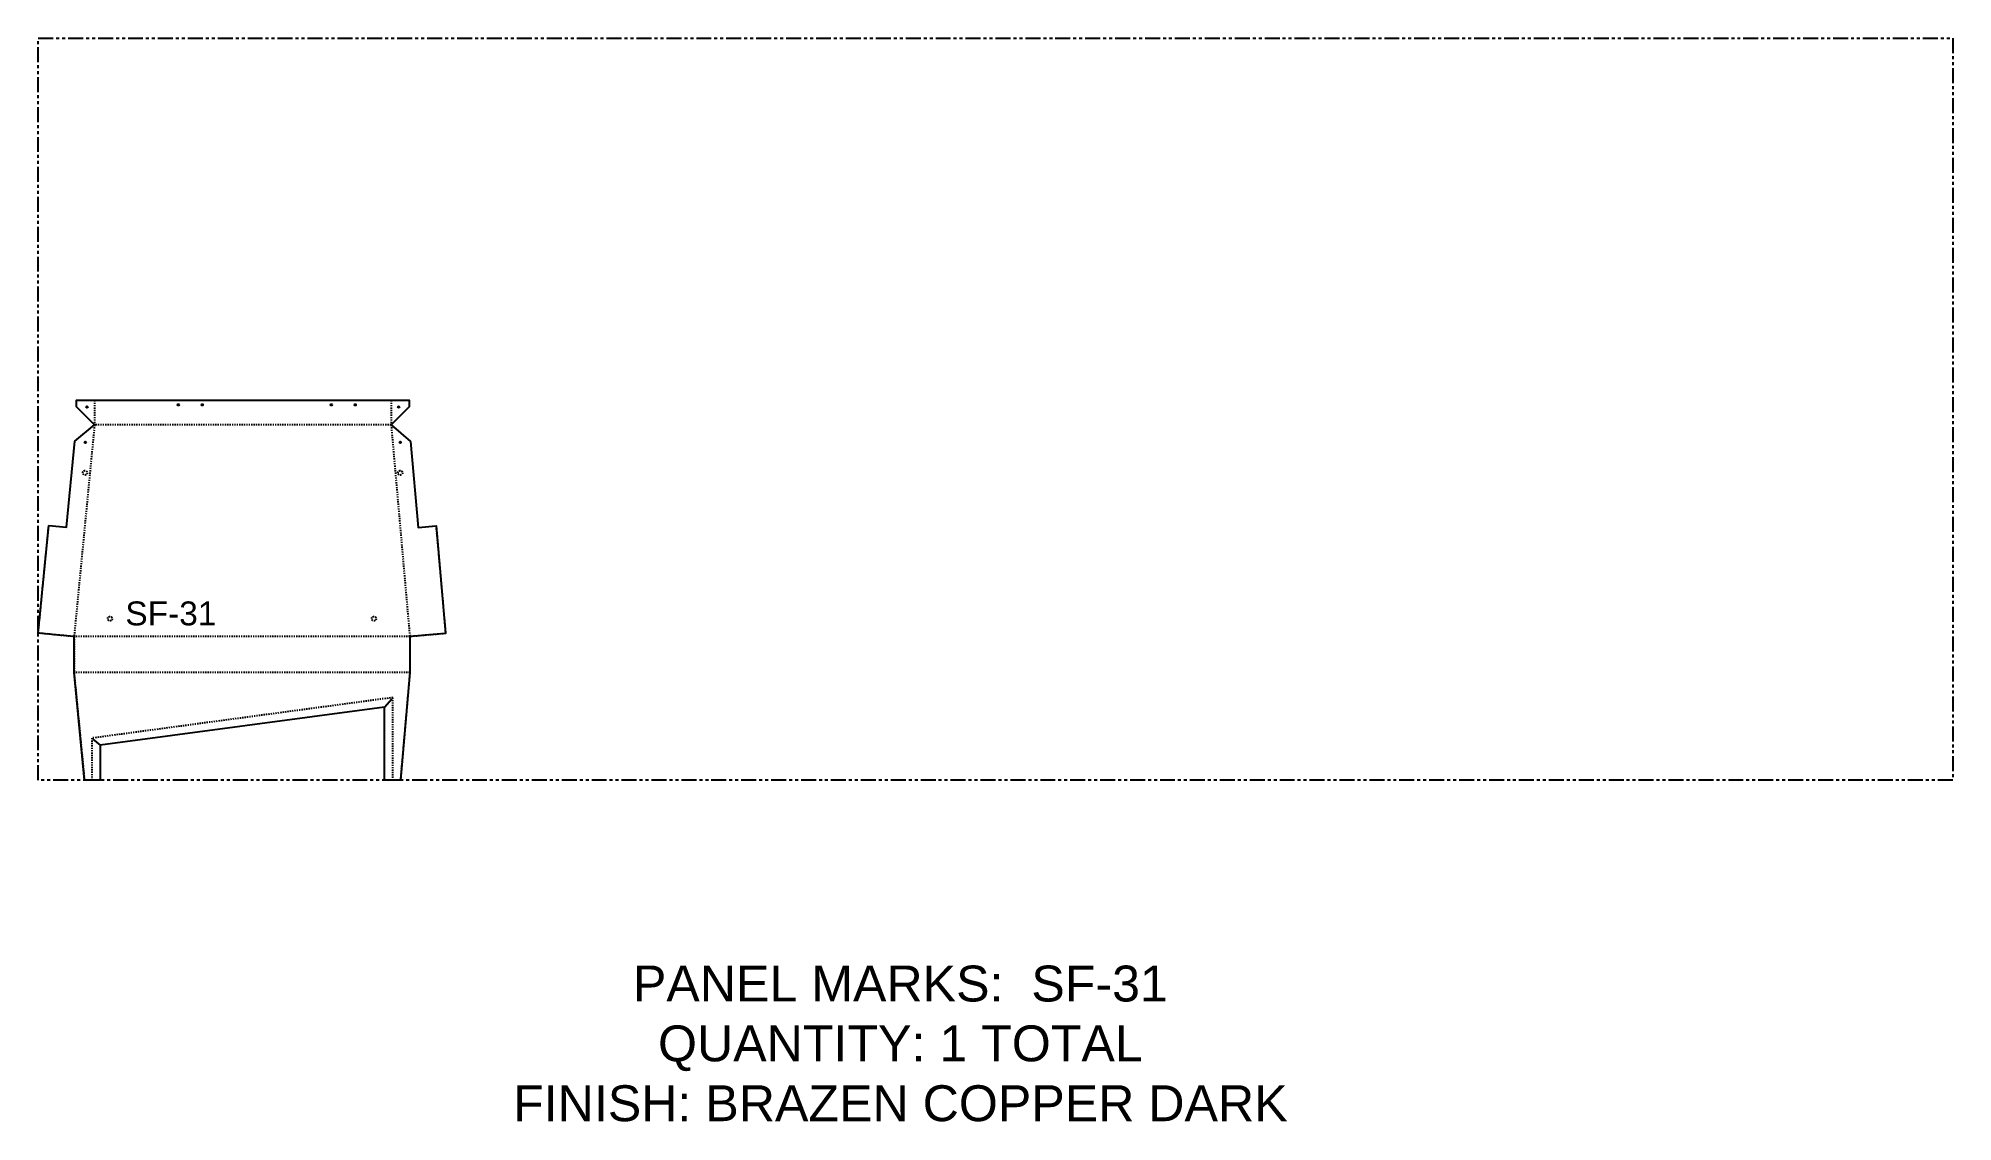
# Model space of a CAD drawing. Header units: inches. Extents: x 0 to 160, y -29 to 62.
import ezdxf

# ---------------------------------------------------------------- set-up
doc = ezdxf.new("R2010")
doc.units = ezdxf.units.IN
doc.header["$MEASUREMENT"] = 0
doc.linetypes.add('HIDDEN', pattern=[0.375, 0.25, -0.125])
doc.linetypes.add('PHANTOM', pattern=[2.5, 1.25, -0.25, 0.25, -0.25, 0.25, -0.25])
for name, color, linetype in [('CUT', 7, 'Continuous'), ('DIMS', 1, 'Continuous'), ('HOLES', 6, 'Continuous'), ('RELIEF', 82, 'Continuous'), ('ROUT', 1, 'HIDDEN'), ('SHEET', 5, 'PHANTOM'), ('TEXT', 2, 'PHANTOM'), ('WEEPS', 3, 'HIDDEN')]:
    doc.layers.add(name, color=color, linetype=linetype)
doc.styles.get("Standard").update_dxf_attribs({"font": 'arial.ttf'})

msp = doc.modelspace()

# ---------------------------------------------------------------- linework, layer by layer
at = {"layer": 'CUT', "ltscale": 0.25}
msp.add_lwpolyline([(0.87, 21.29), (2.37, 21.14), (3.06, 28.33), (4.7, 29.69), (3.19, 31.19), (3.19, 31.75), (31, 31.75), (31, 31.19), (29.49, 29.69), (31.12, 28.32), (31.75, 21.13), (33.24, 21.26), (34.04, 12.26), (31.05, 12), (31.05, 9), (30.26, 0), (28.94, 0), (28.94, 6.12), (5.17, 2.92), (5.17, 0), (3.86, 0), (2.99, 9), (2.99, 12), (0, 12.29)], close=True, dxfattribs=at)
at = {"layer": 'HOLES', "ltscale": 0.25}
for centre in [(4.07, 31.19), (11.7, 31.37), (13.7, 31.37), (24.49, 31.37), (26.49, 31.37), (30.12, 31.19), (3.93, 28.24), (30.25, 28.24)]:
    msp.add_circle(centre, 0.0625, dxfattribs=at)
at = {"layer": 'RELIEF'}
for p, q in [((28.94, 6.12), (29.55, 6.81)), ((4.57, 3.44), (5.17, 2.92))]:
    msp.add_line(p, q, dxfattribs=at)
at = {"layer": 'ROUT', "ltscale": 0.25}
for p, q in [((29.49, 29.69), (4.7, 29.69)), ((31.05, 9), (2.99, 9))]:
    msp.add_line(p, q, dxfattribs=at)
for points in [[(4.7, 31.75), (4.7, 29.69), (2.99, 12), (2.99, 9), (3.86, 0)], [(29.49, 31.75), (29.49, 29.69), (31.05, 12), (31.05, 9), (30.26, 0)], [(33.24, 21.26), (34.04, 12.26), (31.05, 12), (2.99, 12), (0, 12.29), (0.87, 21.29)], [(29.63, 0), (29.63, 6.91), (4.48, 3.52), (4.48, 0)]]:
    msp.add_lwpolyline(points, dxfattribs=at)
at = {"layer": 'SHEET'}
msp.add_lwpolyline([(0, 62), (160, 62), (160, 0), (0, 0)], close=True, dxfattribs=at)
at = {"layer": 'WEEPS', "ltscale": 0.25}
for centre in [(3.9, 25.69), (30.25, 25.69), (5.99, 13.5), (28.05, 13.5)]:
    msp.add_circle(centre, 0.188, dxfattribs=at)

# ---------------------------------------------------------------- texts
at = {"layer": 'DIMS', "ltscale": 0.25, "insert": (11.08, 14.94), "char_height": 2, "attachment_point": 2}
msp.add_mtext_dynamic_manual_height_columns('SF-31', width=3.0859, gutter_width=10, heights=[0], dxfattribs=at)
at = {"layer": 'TEXT', "insert": (72.05, -22.01), "char_height": 3, "attachment_point": 5}
msp.add_mtext_dynamic_manual_height_columns('PANEL MARKS:  SF-31\\PQUANTITY: 1 TOTAL\\PFINISH: BRAZEN COPPER DARK', width=199.7409, gutter_width=1, heights=[0], dxfattribs=at)

doc.saveas('drawing.dxf')
